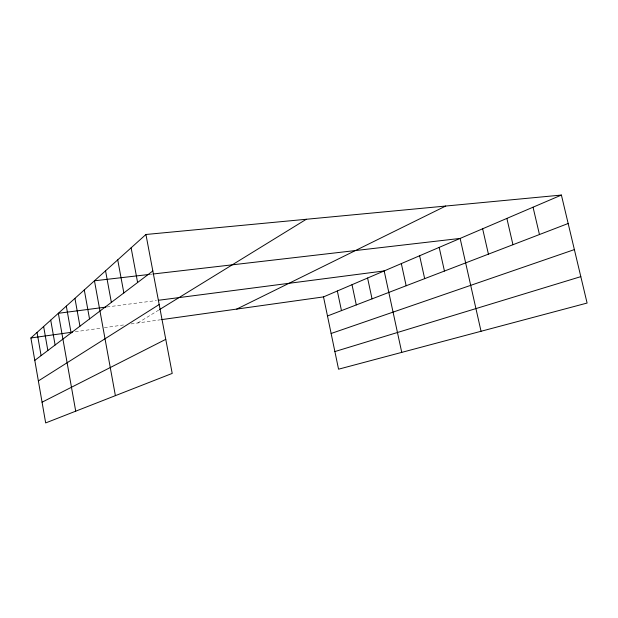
<?xml version="1.0" encoding="UTF-8"?>
<svg xmlns="http://www.w3.org/2000/svg" width="618" height="618" viewBox="0 0 618 618"><rect width="100%" height="100%" fill="white"/><g stroke="black" fill="none" stroke-linecap="round" stroke-linejoin="round"><path stroke-width="0.46" stroke-dasharray="3.09 2.32" d="M137.76 322.975L158.617 310.143M75.303 331.742L101.537 328.065M104.365 327.664L124.403 324.852M131.078 323.917L160.533 319.776M106.937 306.976L156.416 300.541M150.282 274.33L152.198 274.106"/><path stroke-width="0.93" d="M145.933 234.485L172.213 373.411L45.67 422.936L30.9 337.976L145.933 234.485L561.399 195.064L587.1 303.052L338.556 369.193L323.515 296.903L561.399 195.064M34.793 360.394L152.839 270.97M38.37 380.935L159.181 304.512M159.436 309.641L306.296 219.274M42.063 402.194L165.771 339.344M236.717 309.085L445.709 206.041M327.486 315.991L568.166 223.5M331.124 333.481L574.377 249.595M334.886 351.565L580.812 276.64M30.9 337.976L72.499 332.136M161.476 319.645L323.515 296.903M105.979 307.1L58.339 313.295L75.713 411.179M158.293 300.294L384.18 270.931L401.746 352.384M149.332 274.438L94.461 280.796L115.388 395.651M153.156 273.998L460.132 238.417L481.043 331.279M533.048 207.2L539.452 234.531M506.868 218.409L512.955 244.72M482.635 228.784L488.421 254.145M439.182 247.385L444.442 271.047M419.622 255.759L424.666 278.648M401.329 263.585L406.157 285.763M367.594 278.03L372.044 298.873M352.013 284.697L356.292 304.921M337.343 290.978L341.468 310.622M131.116 247.818L137.613 282.511M117.721 259.869L123.855 292.932M105.554 270.815L111.356 302.395M84.287 289.942L89.533 318.927M74.94 298.355L79.946 326.188M66.319 306.111L71.101 332.893M50.722 320.147L55.11 345.006M43.639 326.513L47.849 350.506M37.049 332.445L41.097 355.62"/></g></svg>
